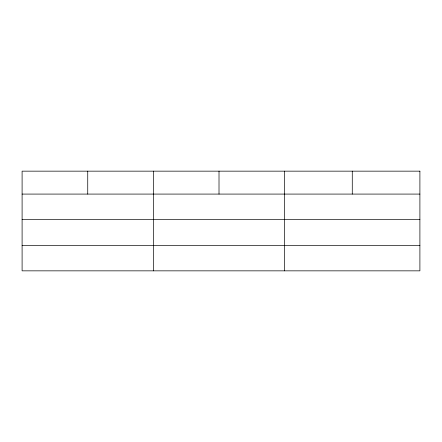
<?xml version="1.0" encoding="UTF-8"?>
<svg xmlns="http://www.w3.org/2000/svg" width="442" height="442" viewBox="0 0 442 442"><rect width="100%" height="100%" fill="white"/><g stroke="black" fill="none" stroke-linecap="round" stroke-linejoin="round"><path stroke-width="0.66" d="M22.1 194.082L419.9 194.082M22.1 219.414L419.9 219.414M22.1 245.514L419.9 245.514M352.274 171.153L352.274 194.082M284.648 171.153L284.648 270.847M219.011 171.153L219.011 194.082M153.374 171.153L153.374 270.847M87.737 171.153L87.737 194.082M419.9 171.153L22.1 171.153L22.1 270.847L419.9 270.847L419.9 171.153"/></g></svg>
